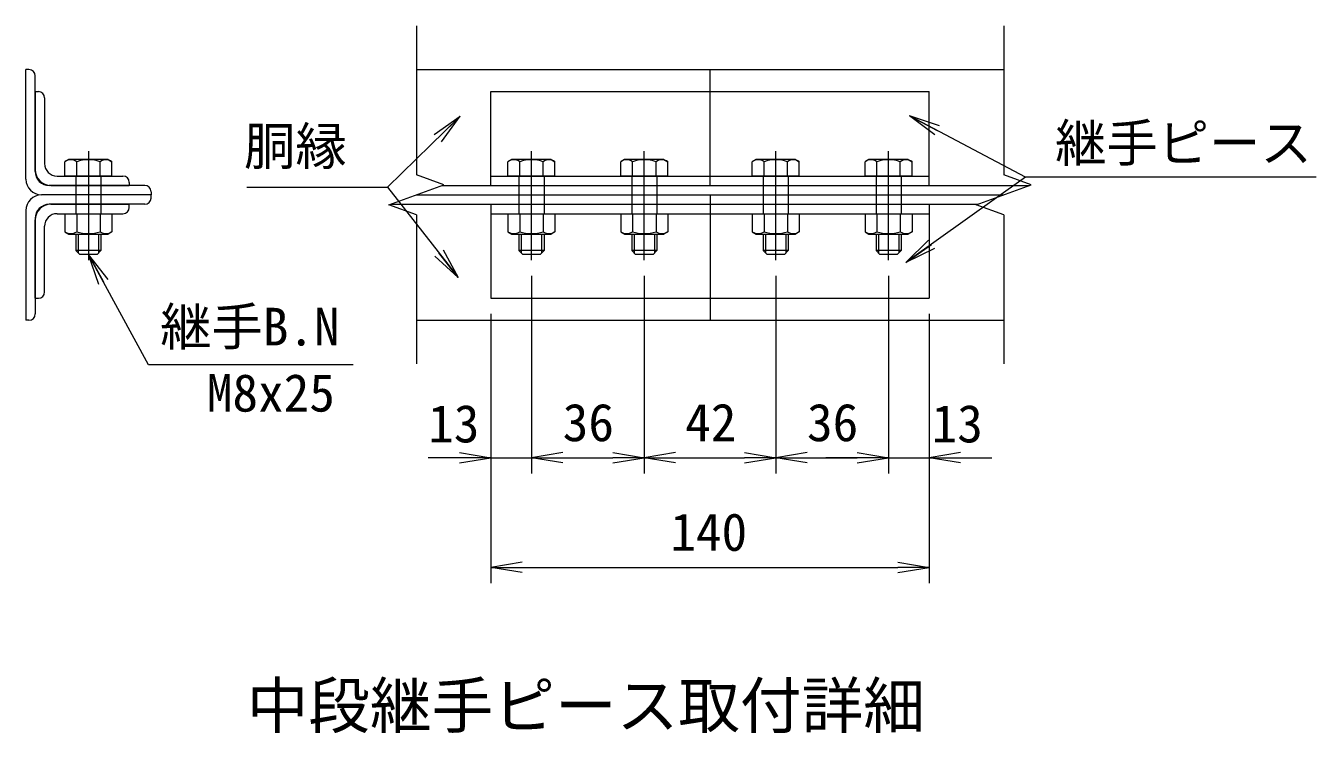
# Model space of a CAD drawing. Units: millimetres, scale not verified, with parts at other scales. Extents: x -4200 to 4200, y -2970 to 2970.
# Drawn here: x 840 to 2487, y -665 to 239 of the extents above; entities that cross this region are included whole.
import ezdxf
from ezdxf.enums import TextEntityAlignment as Align

# ---------------------------------------------------------------- set-up
doc = ezdxf.new("R2010")
doc.units = ezdxf.units.MM
doc.header["$LTSCALE"] = 15
doc.linetypes.add('LONG_CHAIN', pattern=[21, 18, -1, 1, -1])
doc.linetypes.add('LONG_DASHED2', pattern=[13, 12, -1])
for name, color, linetype, lineweight in [('0-0_D-STR1', 1, 'Continuous', 9), ('0-1_D-BMK', 2, 'LONG_CHAIN', 9), ('0-2_D-STR-DIM', 7, 'Continuous', 9), ('0-5_0', 7, 'Continuous', 9), ('0-6_D-STR-TXT', 7, 'Continuous', 9), ('0-9_D-STR3', 3, 'Continuous', 9)]:
    doc.layers.add(name, color=color, linetype=linetype, lineweight=lineweight)
doc.layers.add('0-7_D-TTL-TXT', color=7, linetype='Continuous')
doc.styles.add('ＭＳ ゴシック', font='')
doc.styles.get('ＭＳ ゴシック').set_extended_font_data('MS Gothic')

# ---------------------------------------------------------------- blocks, each defined once
blk = doc.blocks.new('_Open')
at = {"layer": '0-5_0'}
blk.add_line((-15, 2.5), (0, 0), dxfattribs=at)
blk.add_lwpolyline([(-15, -2.5), (0, 0), (-15, 0)], dxfattribs=at)

msp = doc.modelspace()

# ---------------------------------------------------------------- linework, layer by layer
at = {"layer": '0-0_D-STR1'}
for p, q in [((843.59, 182.58), (839.59, 182.58)), ((839.59, 42.58), (839.59, 182.58)), ((1338.36, 182.58), (2088.36, 182.58)), ((1713.36, 154.58), (1713.36, 182.58)), ((851.59, 52.58), (851.59, 174.58)), ((1713.36, 46.58), (1713.36, 58.58)), ((991.59, 34.58), (869.59, 34.58)), ((1371.33, 34.58), (2121.33, 34.58)), ((999.59, 22.58), (859.59, 22.58)), ((999.59, 22.58), (859.59, 22.58)), ((999.59, 26.58), (999.59, 22.58)), ((999.59, 18.58), (999.59, 22.58)), ((1338.36, 22.58), (2088.36, 22.58)), ((1338.36, 22.58), (2088.36, 22.58)), ((1713.36, 22.58), (1713.36, 10.58)), ((839.59, 2.58), (839.59, -137.42)), ((991.59, 10.58), (869.59, 10.58)), ((1305.39, 10.58), (2055.39, 10.58)), ((851.59, -7.42), (851.59, -129.42)), ((1713.36, -109.42), (1713.36, -137.42)), ((843.59, -137.42), (839.59, -137.42)), ((1338.36, -137.42), (2088.36, -137.42))]:
    msp.add_line(p, q, dxfattribs=at)
at = {"layer": '0-0_D-STR1', "color": 4, "linetype": 'LONG_DASHED2'}
for p, q in [((1713.36, 34.58), (1713.36, 154.58)), ((1713.36, 10.58), (1713.36, -109.42))]:
    msp.add_line(p, q, dxfattribs=at)
at = {"layer": '0-0_D-STR1'}
for centre, radius, start, end in [((843.59, 174.58), 8, 0, 90), ((869.59, 52.58), 18, 180, 270), ((859.59, 42.58), 20, 180, 270), ((991.59, 26.58), 8, 0, 90), ((859.59, 2.58), 20, 90, 180), ((991.59, 18.58), 8, 270, 0), ((869.59, -7.42), 18, 90, 180), ((843.59, -129.42), 8, 270, 0)]:
    msp.add_arc(centre, radius, start, end, dxfattribs=at)
at = {"layer": '0-1_D-BMK'}
for p, q in [((919.59, 78.21), (919.59, -60.91)), ((1485.36, -60.91), (1485.36, 78.21)), ((1629.36, -60.91), (1629.36, 78.21)), ((1797.36, -60.91), (1797.36, 78.21)), ((1941.36, -60.91), (1941.36, 78.21))]:
    msp.add_line(p, q, dxfattribs=at)
at = {"layer": '0-2_D-STR-DIM'}
for p, q in [((1338.36, 238.51), (1338.36, 48.23)), ((2088.36, 238.51), (2088.36, 48.23)), ((1303.12, 9.76), (1373.6, 35.41)), ((1373.6, 35.41), (1338.36, 48.23)), ((1338.36, -3.07), (1303.12, 9.76)), ((1338.36, -3.07), (1338.36, -193.35)), ((2088.36, -3.07), (2088.36, -193.35)), ((1485.36, -80.91), (1485.36, -333.13)), ((1485.36, -80.91), (1485.36, -333.13)), ((1629.36, -80.91), (1629.36, -333.13)), ((1629.36, -80.91), (1629.36, -333.13)), ((1797.36, -80.91), (1797.36, -333.13)), ((1941.36, -80.91), (1941.36, -333.13)), ((1941.36, -80.91), (1941.36, -333.13)), ((1433.36, -129.42), (1433.36, -333.13)), ((1433.36, -129.42), (1433.36, -473.13)), ((1797.36, -122.42), (1797.36, -333.13)), ((1993.36, -129.42), (1993.36, -333.13)), ((1993.36, -129.42), (1993.36, -473.13)), ((1393.36, -313.13), (1353.36, -313.13)), ((1433.36, -313.13), (1485.36, -313.13)), ((1525.36, -313.13), (1565.36, -313.13)), ((1525.36, -313.13), (1589.36, -313.13)), ((1669.36, -313.13), (1757.36, -313.13)), ((1837.36, -313.13), (1901.36, -313.13)), ((1901.36, -313.13), (1861.36, -313.13)), ((1941.36, -313.13), (1993.36, -313.13)), ((2033.36, -313.13), (2073.36, -313.13)), ((1473.36, -453.13), (1953.36, -453.13))]:
    msp.add_line(p, q, dxfattribs=at)
msp.add_lwpolyline([(2088.36, -3.07), (2053.12, 9.76), (2123.6, 35.41), (2088.36, 48.23)], dxfattribs=at)
at = {"layer": '0-6_D-STR-TXT'}
for points in [[(1121.83, 32.4), (1301.44, 32.4), (1392.8, 121.7)], [(2487.46, 45.28), (2116.23, 45.28), (1969.84, 122.74)], [(2487.46, 45.28), (2116.23, 45.28), (1965.15, -62.69)], [(1121.83, 32.4), (1301.44, 32.4), (1390.67, -81.5)], [(1257.46, -194.45), (996.47, -194.45), (920.54, -55.17)]]:
    msp.add_lwpolyline(points, dxfattribs=at)
at = {"layer": '0-9_D-STR3'}
for p, q in [((851.59, 154.58), (851.59, 54.58)), ((851.59, 154.58), (855.59, 154.58)), ((1433.36, 154.58), (1993.36, 154.58)), ((1433.36, 34.58), (1433.36, 154.58)), ((1993.36, 34.58), (1993.36, 154.58)), ((863.59, 146.58), (863.59, 62.58)), ((894.39, 67.78), (889.56, 65)), ((944.79, 67.78), (894.39, 67.78)), ((944.79, 67.78), (949.61, 65)), ((1460.16, 67.78), (1455.34, 65)), ((1510.56, 67.78), (1460.16, 67.78)), ((1510.56, 67.78), (1515.38, 65)), ((1604.16, 67.78), (1599.34, 65)), ((1654.56, 67.78), (1604.16, 67.78)), ((1654.56, 67.78), (1659.38, 65)), ((1772.16, 67.78), (1767.34, 65)), ((1822.56, 67.78), (1772.16, 67.78)), ((1822.56, 67.78), (1827.38, 65)), ((1916.16, 67.78), (1911.34, 65)), ((1966.56, 67.78), (1916.16, 67.78)), ((1966.56, 67.78), (1971.38, 65)), ((889.56, 46.58), (889.56, 65)), ((904.58, 46.58), (904.58, 65)), ((934.6, 46.58), (934.6, 65)), ((949.61, 46.58), (949.61, 65)), ((1455.34, 46.58), (1455.34, 65)), ((1470.35, 46.58), (1470.35, 65)), ((1500.37, 46.58), (1500.37, 65)), ((1515.38, 46.58), (1515.38, 65)), ((1599.34, 46.58), (1599.34, 65)), ((1614.35, 46.58), (1614.35, 65)), ((1644.37, 46.58), (1644.37, 65)), ((1659.38, 46.58), (1659.38, 65)), ((1767.34, 46.58), (1767.34, 65)), ((1782.35, 46.58), (1782.35, 65)), ((1812.37, 46.58), (1812.37, 65)), ((1827.38, 46.58), (1827.38, 65)), ((1911.34, 46.58), (1911.34, 65)), ((1926.35, 46.58), (1926.35, 65)), ((1956.37, 46.58), (1956.37, 65)), ((1971.38, 46.58), (1971.38, 65)), ((871.59, 34.58), (971.59, 34.58)), ((879.59, 46.58), (963.59, 46.58)), ((949.61, 46.58), (889.56, 46.58)), ((903.59, 46.58), (903.59, -1.42)), ((935.59, 46.58), (935.59, -1.42)), ((971.59, 38.58), (971.59, 34.58)), ((1433.36, 46.58), (1993.36, 46.58)), ((1433.36, 34.58), (1993.36, 34.58)), ((1515.38, 46.58), (1455.34, 46.58)), ((1469.36, 46.58), (1469.36, -1.42)), ((1501.36, 46.58), (1501.36, -1.42)), ((1659.38, 46.58), (1599.34, 46.58)), ((1613.36, 46.58), (1613.36, -1.42)), ((1645.36, 46.58), (1645.36, -1.42)), ((1827.38, 46.58), (1767.34, 46.58)), ((1781.36, 46.58), (1781.36, -1.42)), ((1813.36, 46.58), (1813.36, -1.42)), ((1971.38, 46.58), (1911.34, 46.58)), ((1925.36, 46.58), (1925.36, -1.42)), ((1957.36, 46.58), (1957.36, -1.42)), ((871.59, 10.58), (971.59, 10.58)), ((971.59, 6.58), (971.59, 10.58)), ((1433.36, 10.58), (1433.36, -109.42)), ((1433.36, 10.58), (1993.36, 10.58)), ((1993.36, 10.58), (1993.36, -109.42)), ((851.59, -109.42), (851.59, -9.42)), ((879.59, -1.42), (963.59, -1.42)), ((889.56, -1.42), (889.56, -24.52)), ((889.56, -1.42), (949.61, -1.42)), ((904.58, -1.42), (904.58, -24.52)), ((934.6, -1.42), (934.6, -24.52)), ((949.61, -1.42), (949.61, -24.52)), ((1433.36, -1.42), (1993.36, -1.42)), ((1455.34, -1.42), (1455.34, -24.52)), ((1455.34, -1.42), (1515.38, -1.42)), ((1470.35, -1.42), (1470.35, -24.52)), ((1500.37, -1.42), (1500.37, -24.52)), ((1515.38, -1.42), (1515.38, -24.52)), ((1599.34, -1.42), (1599.34, -24.52)), ((1599.34, -1.42), (1659.38, -1.42)), ((1614.35, -1.42), (1614.35, -24.52)), ((1644.37, -1.42), (1644.37, -24.52)), ((1659.38, -1.42), (1659.38, -24.52)), ((1767.34, -1.42), (1767.34, -24.52)), ((1767.34, -1.42), (1827.38, -1.42)), ((1782.35, -1.42), (1782.35, -24.52)), ((1812.37, -1.42), (1812.37, -24.52)), ((1827.38, -1.42), (1827.38, -24.52)), ((1911.34, -1.42), (1911.34, -24.52)), ((1911.34, -1.42), (1971.38, -1.42)), ((1926.35, -1.42), (1926.35, -24.52)), ((1956.37, -1.42), (1956.37, -24.52)), ((1971.38, -1.42), (1971.38, -24.52)), ((863.59, -101.42), (863.59, -17.42)), ((889.56, -24.52), (894.59, -27.42)), ((894.59, -27.42), (944.59, -27.42)), ((903.59, -27.42), (903.59, -48.62)), ((906.59, -27.42), (906.59, -51.62)), ((932.59, -27.42), (932.59, -51.62)), ((935.59, -27.42), (935.59, -48.62)), ((949.61, -24.52), (944.59, -27.42)), ((1455.34, -24.52), (1460.36, -27.42)), ((1460.36, -27.42), (1510.36, -27.42)), ((1469.36, -27.42), (1469.36, -48.62)), ((1472.36, -27.42), (1472.36, -51.62)), ((1498.36, -27.42), (1498.36, -51.62)), ((1501.36, -27.42), (1501.36, -48.62)), ((1515.38, -24.52), (1510.36, -27.42)), ((1599.34, -24.52), (1604.36, -27.42)), ((1604.36, -27.42), (1654.36, -27.42)), ((1613.36, -27.42), (1613.36, -48.62)), ((1616.36, -27.42), (1616.36, -51.62)), ((1642.36, -27.42), (1642.36, -51.62)), ((1645.36, -27.42), (1645.36, -48.62)), ((1659.38, -24.52), (1654.36, -27.42)), ((1767.34, -24.52), (1772.36, -27.42)), ((1772.36, -27.42), (1822.36, -27.42)), ((1781.36, -27.42), (1781.36, -48.62)), ((1784.36, -27.42), (1784.36, -51.62)), ((1810.36, -27.42), (1810.36, -51.62)), ((1813.36, -27.42), (1813.36, -48.62)), ((1827.38, -24.52), (1822.36, -27.42)), ((1911.34, -24.52), (1916.36, -27.42)), ((1916.36, -27.42), (1966.36, -27.42)), ((1925.36, -27.42), (1925.36, -48.62)), ((1928.36, -27.42), (1928.36, -51.62)), ((1954.36, -27.42), (1954.36, -51.62)), ((1957.36, -27.42), (1957.36, -48.62)), ((1971.38, -24.52), (1966.36, -27.42)), ((903.59, -48.62), (908.39, -53.42)), ((935.59, -48.62), (903.59, -48.62)), ((935.59, -48.62), (930.79, -53.42)), ((1469.36, -48.62), (1474.16, -53.42)), ((1501.36, -48.62), (1469.36, -48.62)), ((1501.36, -48.62), (1496.56, -53.42)), ((1613.36, -48.62), (1618.16, -53.42)), ((1645.36, -48.62), (1613.36, -48.62)), ((1645.36, -48.62), (1640.56, -53.42)), ((1781.36, -48.62), (1786.16, -53.42)), ((1813.36, -48.62), (1781.36, -48.62)), ((1813.36, -48.62), (1808.56, -53.42)), ((1925.36, -48.62), (1930.16, -53.42)), ((1957.36, -48.62), (1925.36, -48.62)), ((1957.36, -48.62), (1952.56, -53.42)), ((930.79, -53.42), (908.39, -53.42)), ((1496.56, -53.42), (1474.16, -53.42)), ((1640.56, -53.42), (1618.16, -53.42)), ((1808.56, -53.42), (1786.16, -53.42)), ((1952.56, -53.42), (1930.16, -53.42)), ((851.59, -109.42), (855.59, -109.42)), ((1433.36, -109.42), (1993.36, -109.42))]:
    msp.add_line(p, q, dxfattribs=at)
for centre, radius, start, end in [((855.59, 146.58), 8, 0, 90), ((897.07, 54.03), 13.29, 55.61585, 124.38415), ((919.59, 17.64), 49.68, 72.4121, 107.5879), ((942.1, 54.03), 13.29, 55.61585, 124.38415), ((1462.85, 54.03), 13.29, 55.61585, 124.38415), ((1485.36, 17.64), 49.68, 72.4121, 107.5879), ((1507.88, 54.03), 13.29, 55.61585, 124.38415), ((1606.85, 54.03), 13.29, 55.61585, 124.38415), ((1629.36, 17.64), 49.68, 72.4121, 107.5879), ((1651.88, 54.03), 13.29, 55.61585, 124.38415), ((1774.85, 54.03), 13.29, 55.61585, 124.38415), ((1797.36, 17.64), 49.68, 72.4121, 107.5879), ((1819.88, 54.03), 13.29, 55.61585, 124.38415), ((1918.85, 54.03), 13.29, 55.61585, 124.38415), ((1941.36, 17.64), 49.68, 72.4121, 107.5879), ((1963.88, 54.03), 13.29, 55.61585, 124.38415), ((871.59, 54.58), 20, 180, 270), ((879.59, 62.58), 16, 180, 270), ((963.59, 38.58), 8, 0, 90), ((871.59, -9.42), 20, 90, 180), ((963.59, 6.58), 8, 270, 0), ((879.59, -17.42), 16, 90, 180), ((897.07, -13.55), 13.29, 235.61585, 304.38416), ((919.59, 22.84), 49.68, 252.4121, 287.5879), ((942.1, -13.55), 13.29, 235.61586, 304.38414), ((1462.85, -13.55), 13.29, 235.61585, 304.38416), ((1485.36, 22.84), 49.68, 252.4121, 287.5879), ((1507.88, -13.55), 13.29, 235.61586, 304.38414), ((1606.85, -13.55), 13.29, 235.61585, 304.38416), ((1629.36, 22.84), 49.68, 252.4121, 287.5879), ((1651.88, -13.55), 13.29, 235.61586, 304.38414), ((1774.85, -13.55), 13.29, 235.61585, 304.38416), ((1797.36, 22.84), 49.68, 252.4121, 287.5879), ((1819.88, -13.55), 13.29, 235.61586, 304.38414), ((1918.85, -13.55), 13.29, 235.61585, 304.38416), ((1941.36, 22.84), 49.68, 252.4121, 287.5879), ((1963.88, -13.55), 13.29, 235.61586, 304.38414), ((855.59, -101.42), 8, 270, 0)]:
    msp.add_arc(centre, radius, start, end, dxfattribs=at)

# ---------------------------------------------------------------- block references
at = {"layer": '0-2_D-STR-DIM', "xscale": 2.666667, "yscale": 2.666667}
for p in [(1433.36, -313.13), (1629.36, -313.13), (1797.36, -313.13), (1941.36, -313.13), (1941.36, -313.13), (1993.36, -453.13)]:
    msp.add_blockref('_Open', p, dxfattribs=at)
at = {"layer": '0-2_D-STR-DIM', "xscale": 2.666667, "yscale": 2.666667, "rotation": 180}
for p in [(1485.36, -313.13), (1485.36, -313.13), (1629.36, -313.13), (1797.36, -313.13), (1993.36, -313.13), (1433.36, -453.13)]:
    msp.add_blockref('_Open', p, dxfattribs=at)
at = {"layer": '0-6_D-STR-TXT', "xscale": 2.666667, "yscale": 2.666667}
for p, rotation in [((1394.23, 123.1), 44.34627), ((1968.07, 123.67), 152.116), ((1391.9, -83.07), 308.07724), ((1963.52, -63.85), 215.55198), ((919.59, -53.42), 118.5964)]:
    msp.add_blockref('_Open', p, dxfattribs=dict(at, rotation=rotation))

# ---------------------------------------------------------------- texts
at = {"layer": '0-2_D-STR-DIM', "style": 'ＭＳ ゴシック'}
for s, p in [('13', (1353.45, -307.94)), ('36', (1525.26, -306.38)), ('42', (1681.64, -306.38)), ('36', (1837.26, -306.38)), ('13', (1996.37, -307.94)), ('140', (1662.71, -446.38))]:
    msp.add_text(s, height=48.06, dxfattribs=at).set_placement(p, align=Align.BOTTOM_LEFT)
at = {"layer": '0-6_D-STR-TXT', "style": 'ＭＳ ゴシック'}
for s, p in [('胴縁', (1118.28, 46.38)), ('継手ピース', (2154.02, 50.5)), ('継手B.N', (1011.18, -184.12)), ('M8x25', (1070.82, -268.61))]:
    msp.add_text(s, height=48.06, dxfattribs=at).set_placement(p, align=Align.BOTTOM_LEFT)
at = {"layer": '0-7_D-TTL-TXT', "style": 'ＭＳ ゴシック'}
msp.add_text('中段継手ピース取付詳細', height=57.73, dxfattribs=at).set_placement((1121.59, -675.74), align=Align.BOTTOM_LEFT)

doc.saveas('drawing.dxf')
